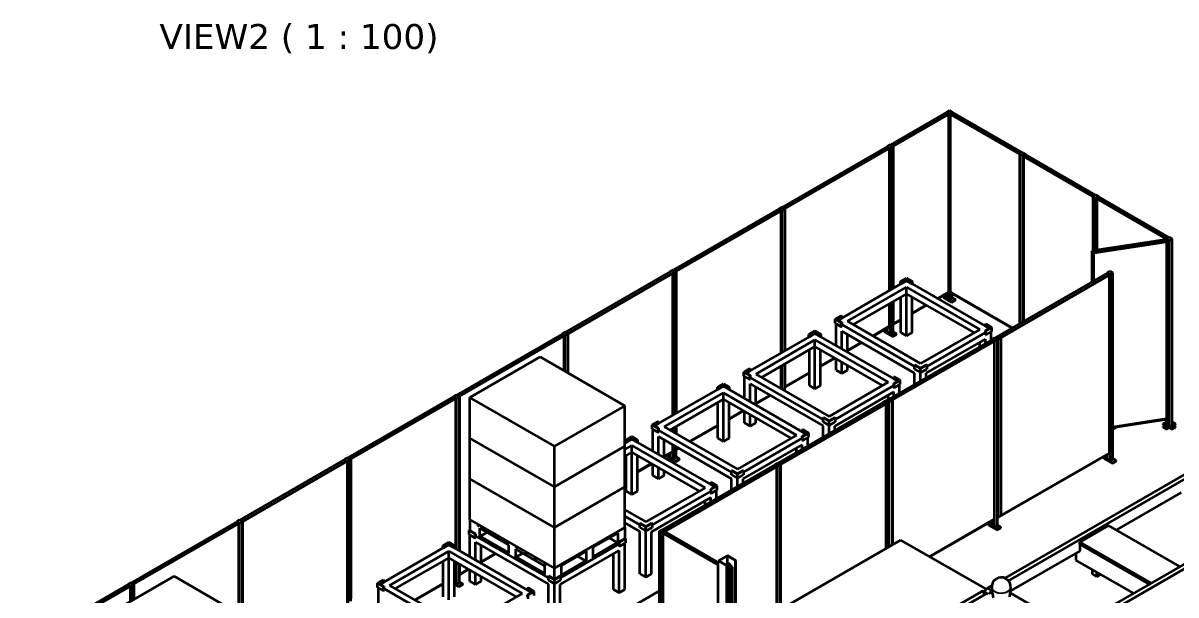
# Model space of a CAD drawing. Header units: millimetres. Extents: x 0 to 67800, y 0 to 42000.
# Drawn here: x 39906 to 51481, y 17291 to 23039 of the extents above; entities that cross this region are included whole.
import ezdxf

# ---------------------------------------------------------------- set-up
doc = ezdxf.new("R2010")
doc.units = ezdxf.units.MM
doc.header["$LTSCALE"] = 100
for name, color, linetype, lineweight in [('Symbol (ISO)', 7, 'Continuous', 18), ('Visible (ISO)', 7, 'Continuous', 35), ('Visible Narrow (ISO)', 7, 'Continuous', 25)]:
    doc.layers.add(name, color=color, linetype=linetype, lineweight=lineweight)
doc.styles.add('Note Text (ISO)', font='verdana.ttf')

msp = doc.modelspace()

# ---------------------------------------------------------------- linework, layer by layer
at = {"layer": 'Visible (ISO)'}
for p, q in [((48617.37, 21815.36), (49183.05, 22141.96)), ((49204.27, 22129.71), (48638.58, 21803.12)), ((49179.52, 22144), (49207.8, 22160.33)), ((49183.05, 22141.96), (49179.52, 22144)), ((49179.52, 22139.92), (49179.52, 22144)), ((49207.8, 22127.67), (49204.27, 22129.71)), ((49204.27, 20333.42), (49204.27, 22129.71)), ((49207.8, 22160.33), (49236.08, 22144)), ((49236.08, 22144), (49207.8, 22127.67)), ((49207.8, 20256.26), (49207.8, 22127.67)), ((49232.55, 22141.96), (49211.34, 22129.71)), ((49211.34, 20333.42), (49211.34, 22129.71)), ((49918.44, 21721.47), (49211.34, 22129.71)), ((49232.55, 22141.96), (49939.66, 21733.71)), ((49236.08, 22139.92), (49236.08, 22144)), ((47528.42, 21186.66), (48589.08, 21799.03)), ((48610.3, 21786.79), (47549.64, 21174.41)), ((48585.55, 21801.07), (48613.83, 21817.4)), ((48589.08, 21799.03), (48585.55, 21801.07)), ((48585.55, 21796.99), (48585.55, 21801.07)), ((48613.83, 21784.74), (48610.3, 21786.79)), ((48610.3, 20353.83), (48610.3, 21786.79)), ((48613.83, 21817.4), (48642.12, 21801.07)), ((48642.12, 21801.07), (48613.83, 21784.74)), ((48613.83, 20355.88), (48613.83, 21784.74)), ((48617.37, 21815.36), (48638.58, 21803.12)), ((48642.12, 20372.21), (48642.12, 21801.07)), ((49914.91, 21719.42), (49918.44, 21721.47)), ((49943.19, 21703.09), (49914.91, 21719.42)), ((49914.91, 20017.03), (49914.91, 21719.42)), ((49939.66, 21733.71), (49943.19, 21735.75)), ((49943.19, 21735.75), (49971.48, 21719.42)), ((49971.48, 21719.42), (49943.19, 21703.09)), ((49943.19, 20033.36), (49943.19, 21703.09)), ((49967.94, 21717.38), (49946.73, 21705.14)), ((49946.73, 20035.4), (49946.73, 21705.14)), ((50653.83, 21296.89), (49946.73, 21705.14)), ((49967.94, 21717.38), (50675.05, 21309.13)), ((49971.48, 21715.34), (49971.48, 21719.42)), ((50675.05, 21309.13), (50678.58, 21311.18)), ((50678.58, 21311.18), (50706.87, 21294.85)), ((47496.6, 21172.37), (47524.89, 21188.7)), ((47524.89, 21188.7), (47553.17, 21172.37)), ((47528.42, 21186.66), (47549.64, 21174.41)), ((50650.3, 21294.85), (50653.83, 21296.89)), ((50678.58, 21278.52), (50650.3, 21294.85)), ((50650.3, 20750.63), (50650.3, 21294.85)), ((50706.87, 21294.85), (50678.58, 21278.52)), ((50678.58, 20755.01), (50678.58, 21278.52)), ((50703.33, 21292.81), (50682.12, 21280.56)), ((50682.12, 20755.56), (50682.12, 21280.56)), ((51389.23, 20872.31), (50682.12, 21280.56)), ((50703.33, 21292.81), (51410.44, 20884.56)), ((50706.87, 21290.76), (50706.87, 21294.85)), ((46439.48, 20557.96), (47500.14, 21170.33)), ((47521.35, 21158.08), (46460.69, 20545.71)), ((47500.14, 21170.33), (47496.6, 21172.37)), ((47496.6, 21168.29), (47496.6, 21172.37)), ((47524.89, 21156.04), (47521.35, 21158.08)), ((47521.35, 19725.13), (47521.35, 21158.08)), ((47553.17, 21172.37), (47524.89, 21156.04)), ((47524.89, 19727.17), (47524.89, 21156.04)), ((47553.17, 19743.5), (47553.17, 21172.37)), ((51385.34, 20864.34), (50641.58, 20749.28)), ((50649.34, 20732.55), (51393.11, 20847.61)), ((51393.11, 20847.61), (51385.34, 20864.34)), ((51385.69, 20870.27), (51413.97, 20886.6)), ((51385.69, 20870.27), (51389.23, 20872.31)), ((51413.97, 20853.94), (51385.69, 20870.27)), ((51385.69, 20863.6), (51385.69, 20870.27)), ((51413.97, 20853.94), (51385.69, 20870.27)), ((51385.69, 20863.6), (51385.69, 20870.27)), ((51393.11, 19057.85), (51393.11, 20847.61)), ((51410.44, 20884.56), (51413.97, 20886.6)), ((51413.97, 20886.6), (51442.26, 20870.27)), ((51413.97, 20886.6), (51442.26, 20870.27)), ((51442.26, 20870.27), (51413.97, 20853.94)), ((51442.26, 20870.27), (51413.97, 20853.94)), ((51413.97, 18982.53), (51413.97, 20853.94)), ((51413.97, 18982.53), (51413.97, 20853.94)), ((51442.26, 18998.86), (51442.26, 20870.27)), ((51442.26, 18998.86), (51442.26, 20870.27)), ((50641.58, 20749.28), (50649.34, 20732.55)), ((50641.58, 20436.57), (50641.58, 20749.28)), ((50649.34, 20441.06), (50649.34, 20732.55)), ((45350.53, 19929.26), (46411.19, 20541.63)), ((46432.41, 20529.38), (45371.75, 19917.01)), ((46407.66, 20543.67), (46435.94, 20560)), ((46411.19, 20541.63), (46407.66, 20543.67)), ((46407.66, 20539.59), (46407.66, 20543.67)), ((46435.94, 20527.34), (46432.41, 20529.38)), ((46432.41, 19096.43), (46432.41, 20529.38)), ((46435.94, 20560), (46464.23, 20543.67)), ((46464.23, 20543.67), (46435.94, 20527.34)), ((46435.94, 19098.47), (46435.94, 20527.34)), ((46439.48, 20557.96), (46460.69, 20545.71)), ((46464.23, 19114.8), (46464.23, 20543.67)), ((49663.88, 19872.1), (50795.26, 20525.3)), ((50816.47, 20513.05), (49685.1, 19859.85)), ((50791.72, 20527.34), (50820, 20543.67)), ((50791.72, 20523.26), (50791.72, 20527.34)), ((50820, 20511.01), (50791.72, 20527.34)), ((50816.47, 20513.05), (50795.26, 20525.3)), ((50816.47, 18716.76), (50816.47, 20513.05)), ((50820, 20543.67), (50848.29, 20527.34)), ((50848.29, 20527.34), (50820, 20511.01)), ((50820, 18639.6), (50820, 20511.01)), ((50848.29, 18655.93), (50848.29, 20527.34)), ((48125.78, 20074.1), (48719.75, 20417.03)), ((48182.35, 20041.44), (48776.32, 20384.37)), ((48715.51, 20439.89), (48776.32, 20475)), ((48719.75, 20437.44), (48715.51, 20439.89)), ((48715.51, 20414.58), (48715.51, 20439.89)), ((48776.32, 20470.1), (48719.75, 20437.44)), ((48719.75, 20417.03), (48776.32, 20449.69)), ((48719.75, 20417.03), (48719.75, 20437.44)), ((48776.32, 20475), (48837.13, 20439.89)), ((48776.32, 20449.69), (48776.32, 20470.1)), ((48832.89, 20437.44), (48776.32, 20470.1)), ((48776.32, 20449.69), (48832.89, 20417.03)), ((48776.32, 20319.05), (48776.32, 20384.37)), ((48776.32, 20384.37), (49511.71, 19959.79)), ((48837.13, 20439.89), (48832.89, 20437.44)), ((48832.89, 20437.44), (48832.89, 20417.03)), ((48832.89, 20417.03), (49568.28, 19992.45)), ((48837.13, 20414.58), (48837.13, 20439.89)), ((48776.32, 20319.05), (48238.92, 20008.78)), ((48719.75, 19927.13), (48719.75, 20286.39)), ((48776.32, 19894.47), (48776.32, 20319.05)), ((49455.14, 19927.13), (48776.32, 20319.05)), ((48832.89, 19927.13), (48832.89, 20286.39)), ((49090.98, 20268.02), (49204.27, 20333.42)), ((49145.93, 20285.86), (49179.52, 20305.25)), ((49230.78, 20236.87), (49145.93, 20285.86)), ((49145.93, 20279.33), (49145.93, 20285.86)), ((49145.93, 20279.33), (49230.78, 20230.34)), ((49179.52, 20272.59), (49179.52, 20319.13)), ((49179.52, 20272.59), (49207.8, 20256.26)), ((49207.8, 20256.26), (49236.08, 20272.59)), ((49211.34, 20333.42), (49837.13, 19972.12)), ((49269.67, 20259.32), (49230.78, 20236.87)), ((49236.08, 20272.59), (49236.08, 20319.13)), ((49236.08, 20278.72), (49269.67, 20259.32)), ((49269.67, 20252.79), (49269.67, 20259.32)), ((48610.3, 19990.49), (48610.3, 20223.19)), ((48613.83, 19913.33), (48613.83, 20225.24)), ((48642.12, 19929.66), (48642.12, 20241.57)), ((48832.89, 20119.01), (48977.85, 20202.7)), ((49230.78, 20230.34), (49269.67, 20252.79)), ((49230.78, 20230.34), (49230.78, 20236.87)), ((48060.73, 20061.85), (48121.54, 20096.96)), ((48121.54, 20026.74), (48060.73, 20061.85)), ((48060.73, 20021.03), (48060.73, 20061.85)), ((48125.78, 20094.51), (48069.22, 20061.85)), ((48069.22, 20061.85), (48125.78, 20029.19)), ((48086.89, 20051.65), (48125.78, 20074.1)), ((48121.54, 20096.96), (48125.78, 20094.51)), ((48125.78, 20029.19), (48121.54, 20026.74)), ((48121.54, 19985.92), (48121.54, 20026.74)), ((48125.78, 20074.1), (48125.78, 20094.51)), ((48125.78, 20029.19), (48125.78, 20008.78)), ((48182.35, 20041.44), (48917.74, 19616.86)), ((48642.12, 20008.86), (48719.75, 20053.69)), ((44261.59, 19300.55), (45322.25, 19912.93)), ((45318.71, 19914.97), (45347, 19931.3)), ((45322.25, 19912.93), (45318.71, 19914.97)), ((45318.71, 19910.88), (45318.71, 19914.97)), ((45347, 19931.3), (45375.28, 19914.97)), ((45375.28, 19914.97), (45347, 19898.64)), ((45350.53, 19929.26), (45371.75, 19917.01)), ((45375.28, 19523.72), (45375.28, 19914.97)), ((47796.27, 19909.17), (47857.08, 19944.28)), ((47857.08, 19939.38), (47800.51, 19906.72)), ((47800.51, 19886.31), (47857.08, 19918.97)), ((47857.08, 19944.28), (47917.89, 19909.17)), ((47857.08, 19918.97), (47857.08, 19939.38)), ((47913.65, 19906.72), (47857.08, 19939.38)), ((47857.08, 19918.97), (47913.65, 19886.31)), ((48060.73, 20021.03), (48121.54, 19985.92)), ((48069.22, 19796.49), (48069.22, 20016.13)), ((48121.54, 19985.92), (48125.78, 19988.37)), ((48125.78, 20008.78), (48125.78, 19988.37)), ((48856.93, 19586.65), (48125.78, 20008.78)), ((48125.78, 19763.83), (48125.78, 19943.46)), ((48125.78, 19943.46), (48857.71, 19520.88)), ((48182.35, 19731.17), (48182.35, 19910.8)), ((48440.45, 19892.43), (48610.3, 19990.49)), ((48551.96, 19942.93), (48585.55, 19962.32)), ((48636.81, 19893.94), (48551.96, 19942.93)), ((48551.96, 19936.4), (48551.96, 19942.93)), ((48551.96, 19936.4), (48636.81, 19887.41)), ((48585.55, 19929.66), (48585.55, 19976.2)), ((48585.55, 19929.66), (48613.83, 19913.33)), ((48613.83, 19913.33), (48642.12, 19929.66)), ((48675.7, 19916.4), (48636.81, 19893.94)), ((48642.12, 19935.79), (48675.7, 19916.4)), ((48675.7, 19909.86), (48675.7, 19916.4)), ((48719.75, 19927.13), (48776.32, 19894.47)), ((48776.32, 19894.47), (48832.89, 19927.13)), ((49511.71, 19959.79), (48917.74, 19616.86)), ((49568.28, 19927.13), (48978.55, 19586.65)), ((49568.28, 20012.86), (49572.52, 20015.31)), ((49624.85, 19980.2), (49568.28, 20012.86)), ((49568.28, 19992.45), (49568.28, 20012.86)), ((49568.28, 19992.45), (49607.17, 19970)), ((49568.28, 19947.54), (49624.85, 19980.2)), ((49572.52, 19945.09), (49568.28, 19947.54)), ((49568.28, 19927.13), (49568.28, 19947.54)), ((49568.28, 19906.72), (49568.28, 19927.13)), ((49572.52, 20015.31), (49633.34, 19980.2)), ((49633.34, 19980.2), (49572.52, 19945.09)), ((49572.52, 19904.27), (49572.52, 19945.09)), ((49572.52, 19904.27), (49633.34, 19939.38)), ((49624.85, 19849.56), (49624.85, 19934.48)), ((49633.34, 19939.38), (49633.34, 19980.2)), ((45343.46, 19900.68), (44282.8, 19288.31)), ((45347, 19898.64), (45343.46, 19900.68)), ((45343.46, 19542.09), (45343.46, 19900.68)), ((45347, 19540.05), (45347, 19898.64)), ((47206.54, 19543.38), (47800.51, 19886.31)), ((47263.11, 19510.72), (47857.08, 19853.65)), ((47800.51, 19906.72), (47796.27, 19909.17)), ((47796.27, 19883.86), (47796.27, 19909.17)), ((47800.51, 19886.31), (47800.51, 19906.72)), ((47857.08, 19788.33), (47857.08, 19853.65)), ((47857.08, 19853.65), (48592.47, 19429.07)), ((47917.89, 19909.17), (47913.65, 19906.72)), ((47913.65, 19906.72), (47913.65, 19886.31)), ((47913.65, 19886.31), (48649.04, 19461.73)), ((47917.89, 19883.86), (47917.89, 19909.17)), ((48182.35, 19743.42), (48327.31, 19827.11)), ((48574.94, 19243.4), (49706.31, 19896.6)), ((49727.52, 19884.35), (48596.15, 19231.15)), ((48636.81, 19887.41), (48675.7, 19909.86)), ((48636.81, 19887.41), (48636.81, 19893.94)), ((48974.31, 19518.88), (49568.28, 19861.81)), ((49511.71, 19784.24), (49511.71, 19829.15)), ((49568.28, 19906.72), (49572.52, 19904.27)), ((49568.28, 19816.9), (49568.28, 19861.81)), ((49632.06, 19857.81), (49660.35, 19874.14)), ((49660.35, 19841.48), (49632.06, 19857.81)), ((49632.06, 19853.73), (49632.06, 19857.81)), ((49660.35, 19874.14), (49663.88, 19872.1)), ((49688.63, 19857.81), (49660.35, 19841.48)), ((49660.35, 17970.07), (49660.35, 19841.48)), ((49685.1, 19859.85), (49688.63, 19857.81)), ((49688.63, 17986.4), (49688.63, 19857.81)), ((49727.52, 19884.35), (49706.31, 19896.6)), ((49727.52, 18088.06), (49727.52, 19884.35)), ((44392.26, 19274.77), (45099.37, 19683.02)), ((45099.37, 19683.02), (45947.9, 19193.12)), ((47857.08, 19788.33), (47319.68, 19478.06)), ((47800.51, 19396.41), (47800.51, 19755.67)), ((47857.08, 19363.75), (47857.08, 19788.33)), ((48535.91, 19396.41), (47857.08, 19788.33)), ((47913.65, 19396.41), (47913.65, 19755.67)), ((47141.49, 19531.13), (47202.3, 19566.24)), ((47206.54, 19563.79), (47149.98, 19531.13)), ((47202.3, 19566.24), (47206.54, 19563.79)), ((47206.54, 19543.38), (47206.54, 19563.79)), ((47521.35, 19361.79), (47521.35, 19594.49)), ((47524.89, 19359.58), (47524.89, 19596.53)), ((47553.17, 19343.25), (47553.17, 19612.86)), ((47913.65, 19588.29), (48058.61, 19671.98)), ((48069.22, 19551.54), (48069.22, 19665.85)), ((48125.78, 19518.88), (48125.78, 19633.19)), ((48182.35, 19551.54), (48182.35, 19600.53)), ((48856.93, 19602.17), (48861.17, 19604.62)), ((48917.74, 19567.06), (48856.93, 19602.17)), ((48856.93, 19561.34), (48856.93, 19602.17)), ((48861.17, 19604.62), (48917.74, 19571.96)), ((48917.74, 19571.96), (48974.31, 19604.62)), ((48978.55, 19602.17), (48917.74, 19567.06)), ((48917.74, 19526.23), (48917.74, 19567.06)), ((48974.31, 19604.62), (48978.55, 19602.17)), ((48978.55, 19602.17), (48978.55, 19561.34)), ((47202.3, 19496.02), (47141.49, 19531.13)), ((47141.49, 19490.31), (47141.49, 19531.13)), ((47141.49, 19490.31), (47202.3, 19455.2)), ((47149.98, 19531.13), (47206.54, 19498.47)), ((47149.98, 19265.77), (47149.98, 19485.41)), ((47167.65, 19520.92), (47206.54, 19543.38)), ((47206.54, 19498.47), (47202.3, 19496.02)), ((47202.3, 19455.2), (47202.3, 19496.02)), ((47202.3, 19455.2), (47206.54, 19457.65)), ((47206.54, 19498.47), (47206.54, 19478.06)), ((47206.54, 19478.06), (47206.54, 19457.65)), ((47937.69, 19055.93), (47206.54, 19478.06)), ((47263.11, 19510.72), (47998.5, 19086.14)), ((47553.17, 19380.16), (47800.51, 19522.97)), ((48069.22, 19551.54), (48125.78, 19518.88)), ((48125.78, 19518.88), (48182.35, 19551.54)), ((48649.04, 19482.14), (48653.29, 19484.59)), ((48705.61, 19449.48), (48649.04, 19482.14)), ((48649.04, 19461.73), (48649.04, 19482.14)), ((48649.04, 19461.73), (48687.93, 19439.27)), ((48649.04, 19416.82), (48705.61, 19449.48)), ((48653.29, 19484.59), (48714.1, 19449.48)), ((48714.1, 19449.48), (48653.29, 19414.37)), ((48714.1, 19408.66), (48714.1, 19449.48)), ((48856.93, 19561.34), (48917.74, 19526.23)), ((48857.71, 19406.66), (48857.71, 19520.88)), ((48917.74, 19526.23), (48978.55, 19561.34)), ((48917.74, 19441.32), (48917.74, 19526.23)), ((48974.31, 19473.98), (48974.31, 19518.88)), ((46287.31, 19012.66), (46881.28, 19355.58)), ((46877.03, 19378.45), (46937.84, 19413.56)), ((46881.28, 19376), (46877.03, 19378.45)), ((46877.03, 19353.13), (46877.03, 19378.45)), ((46937.84, 19408.66), (46881.28, 19376)), ((46881.28, 19355.58), (46937.84, 19388.24)), ((46881.28, 19355.58), (46881.28, 19376)), ((46937.84, 19413.56), (46998.66, 19378.45)), ((46937.84, 19388.24), (46937.84, 19408.66)), ((46994.41, 19376), (46937.84, 19408.66)), ((46937.84, 19388.24), (46994.41, 19355.58)), ((46998.66, 19378.45), (46994.41, 19376)), ((46994.41, 19376), (46994.41, 19355.58)), ((46994.41, 19355.58), (47729.8, 18931.01)), ((46998.66, 19353.13), (46998.66, 19378.45)), ((47206.54, 19233.11), (47206.54, 19412.74)), ((47206.54, 19412.74), (47938.47, 18990.16)), ((47263.11, 19200.45), (47263.11, 19380.08)), ((47521.21, 19361.71), (47521.35, 19361.79)), ((47800.51, 19396.41), (47857.08, 19363.75)), ((47857.08, 19363.75), (47913.65, 19396.41)), ((48592.47, 19429.07), (47998.5, 19086.14)), ((48649.04, 19396.41), (48059.32, 19055.93)), ((48653.29, 19414.37), (48649.04, 19416.82)), ((48649.04, 19396.41), (48649.04, 19416.82)), ((48649.04, 19376), (48649.04, 19396.41)), ((48649.04, 19376), (48653.29, 19373.55)), ((48653.29, 19373.55), (48653.29, 19414.37)), ((48653.29, 19373.55), (48714.1, 19408.66)), ((48705.61, 19318.84), (48705.61, 19403.76)), ((43172.64, 18671.85), (44233.3, 19284.22)), ((44254.52, 19271.98), (43193.86, 18659.6)), ((44229.77, 19286.26), (44258.05, 19302.59)), ((44233.3, 19284.22), (44229.77, 19286.26)), ((44229.77, 19282.18), (44229.77, 19286.26)), ((44258.05, 19269.93), (44254.52, 19271.98)), ((44254.52, 17753.13), (44254.52, 19271.98)), ((44258.05, 19302.59), (44286.34, 19286.26)), ((44286.34, 19286.26), (44258.05, 19269.93)), ((44258.05, 17751.09), (44258.05, 19269.93)), ((44261.59, 19300.55), (44282.8, 19288.31)), ((44286.34, 17734.76), (44286.34, 19286.26)), ((44392.26, 18866.52), (44392.26, 19274.77)), ((45240.79, 18784.87), (44392.26, 19274.77)), ((46343.87, 18980), (46937.84, 19322.92)), ((46937.84, 19257.6), (46400.44, 18947.34)), ((46881.28, 18865.69), (46881.28, 19224.94)), ((46937.84, 19257.6), (46937.84, 19322.92)), ((46937.84, 19322.92), (47673.24, 18898.35)), ((46937.84, 18833.03), (46937.84, 19257.6)), ((47616.67, 18865.69), (46937.84, 19257.6)), ((46994.41, 18865.69), (46994.41, 19224.94)), ((47263.11, 19212.7), (47408.07, 19296.39)), ((47486, 18614.7), (48617.37, 19267.89)), ((48638.58, 19255.65), (47507.21, 18602.45)), ((48055.07, 18988.16), (48649.04, 19331.09)), ((48543.12, 19229.11), (48571.4, 19245.44)), ((48571.4, 19212.78), (48543.12, 19229.11)), ((48543.12, 19225.03), (48543.12, 19229.11)), ((48571.4, 19245.44), (48574.94, 19243.4)), ((48599.69, 19229.11), (48571.4, 19212.78)), ((48592.47, 19253.52), (48592.47, 19298.43)), ((48596.15, 19231.15), (48599.69, 19229.11)), ((48599.69, 17775.75), (48599.69, 19229.11)), ((48638.58, 19255.65), (48617.37, 19267.89)), ((48638.58, 17798.2), (48638.58, 19255.65)), ((48649.04, 19286.18), (48649.04, 19331.09)), ((45947.9, 19193.12), (45240.79, 18784.87)), ((45947.9, 18784.87), (45947.9, 19193.12)), ((46994.41, 19057.56), (47139.37, 19141.25)), ((47149.98, 19020.82), (47149.98, 19135.13)), ((47206.54, 18988.16), (47206.54, 19102.47)), ((48571.4, 17759.42), (48571.4, 19212.78)), ((46222.25, 19000.41), (46283.06, 19035.52)), ((46283.06, 18965.3), (46222.25, 19000.41)), ((46222.25, 18959.58), (46222.25, 19000.41)), ((46287.31, 19033.07), (46230.74, 19000.41)), ((46230.74, 19000.41), (46287.31, 18967.75)), ((46248.42, 18990.2), (46287.31, 19012.66)), ((46283.06, 19035.52), (46287.31, 19033.07)), ((46287.31, 19012.66), (46287.31, 19033.07)), ((46464.23, 18910.51), (46464.23, 18984.16)), ((46601.97, 18830.98), (46881.28, 18992.24)), ((47149.98, 19020.82), (47206.54, 18988.16)), ((47206.54, 18988.16), (47263.11, 19020.82)), ((47263.11, 19020.82), (47263.11, 19069.81)), ((47937.69, 19071.44), (47941.94, 19073.89)), ((47998.5, 19036.33), (47937.69, 19071.44)), ((47937.69, 19030.62), (47937.69, 19071.44)), ((47937.69, 19030.62), (47998.5, 18995.51)), ((47938.47, 18875.93), (47938.47, 18990.16)), ((47941.94, 19073.89), (47998.5, 19041.23)), ((47998.5, 19041.23), (48055.07, 19073.89)), ((48059.32, 19071.44), (47998.5, 19036.33)), ((47998.5, 18995.51), (47998.5, 19036.33)), ((47998.5, 18995.51), (48059.32, 19030.62)), ((47998.5, 18910.59), (47998.5, 18995.51)), ((48055.07, 19073.89), (48059.32, 19071.44)), ((48055.07, 18943.25), (48055.07, 18988.16)), ((48059.32, 19071.44), (48059.32, 19030.62)), ((50848.29, 18973.57), (51393.11, 19057.85)), ((51352.1, 19012.13), (51385.69, 19031.52)), ((51436.95, 18963.14), (51352.1, 19012.13)), ((51352.1, 19005.59), (51352.1, 19012.13)), ((51352.1, 19005.59), (51369.43, 18995.59)), ((51352.1, 18985.59), (51385.69, 19004.98)), ((51352.1, 18979.06), (51352.1, 18985.59)), ((51390.99, 18963.14), (51352.1, 18985.59)), ((51385.69, 18998.86), (51385.69, 19056.71)), ((51385.69, 18998.86), (51385.69, 19056.71)), ((51385.69, 18998.86), (51413.97, 18982.53)), ((51385.69, 18998.86), (51413.97, 18982.53)), ((51475.85, 19012.13), (51390.99, 18963.14)), ((51413.97, 18982.53), (51442.26, 18998.86)), ((51413.97, 18982.53), (51442.26, 18998.86)), ((51475.85, 18985.59), (51436.95, 18963.14)), ((51442.26, 19031.52), (51475.85, 19012.13)), ((51442.26, 19004.98), (51475.85, 18985.59)), ((51458.52, 18995.59), (51475.85, 19005.59)), ((51475.85, 19005.59), (51475.85, 19012.13)), ((51475.85, 18979.06), (51475.85, 18985.59)), ((45957.79, 18847.72), (46018.61, 18882.83)), ((46018.61, 18877.93), (45962.04, 18845.27)), ((46018.61, 18882.83), (46079.42, 18847.72)), ((46018.61, 18857.52), (46018.61, 18877.93)), ((46075.17, 18845.27), (46018.61, 18877.93)), ((46222.25, 18959.58), (46283.06, 18924.47)), ((46230.74, 18735.05), (46230.74, 18954.68)), ((46287.31, 18967.75), (46283.06, 18965.3)), ((46283.06, 18924.47), (46283.06, 18965.3)), ((46283.06, 18924.47), (46287.31, 18926.92)), ((46287.31, 18967.75), (46287.31, 18947.34)), ((46287.31, 18947.34), (46287.31, 18926.92)), ((47018.45, 18525.21), (46287.31, 18947.34)), ((46287.31, 18702.39), (46287.31, 18882.02)), ((46287.31, 18882.02), (47019.23, 18459.44)), ((46343.87, 18980), (47079.27, 18555.42)), ((46432.41, 18928.88), (46432.41, 18965.79)), ((46435.94, 18926.84), (46435.94, 18967.83)), ((47673.24, 18898.35), (47079.27, 18555.42)), ((47729.8, 18951.42), (47734.05, 18953.87)), ((47786.37, 18918.76), (47729.8, 18951.42)), ((47729.8, 18931.01), (47729.8, 18951.42)), ((47729.8, 18931.01), (47768.69, 18908.55)), ((47729.8, 18886.1), (47786.37, 18918.76)), ((47734.05, 18883.65), (47729.8, 18886.1)), ((47729.8, 18865.69), (47729.8, 18886.1)), ((47734.05, 18953.87), (47794.86, 18918.76)), ((47794.86, 18918.76), (47734.05, 18883.65)), ((47734.05, 18842.82), (47734.05, 18883.65)), ((47734.05, 18842.82), (47794.86, 18877.93)), ((47786.37, 18788.12), (47786.37, 18873.03)), ((47794.86, 18877.93), (47794.86, 18918.76)), ((50890.07, 18980.03), (50848.29, 18955.91)), ((51352.1, 18979.06), (51390.99, 18956.6)), ((51390.99, 18956.6), (51413.97, 18969.87)), ((51390.99, 18956.6), (51390.99, 18963.14)), ((51413.97, 18969.87), (51436.95, 18956.6)), ((51436.95, 18956.6), (51475.85, 18979.06)), ((51436.95, 18956.6), (51436.95, 18963.14)), ((45240.79, 18376.62), (44392.26, 18866.52)), ((44392.26, 18866.51), (44392.27, 18866.51)), ((44392.26, 18458.26), (44392.26, 18866.51)), ((45240.79, 18376.61), (44392.26, 18866.51)), ((45240.79, 18376.62), (45240.79, 18784.87)), ((45947.9, 18784.87), (45240.79, 18376.62)), ((45947.9, 18784.86), (45240.79, 18376.61)), ((45947.89, 18784.87), (45947.9, 18784.86)), ((45947.9, 18816.7), (45962.04, 18824.86)), ((45947.9, 18751.38), (46018.61, 18792.2)), ((45947.9, 18376.61), (45947.9, 18784.86)), ((45962.04, 18845.27), (45957.79, 18847.72)), ((45957.79, 18822.41), (45957.79, 18847.72)), ((45962.04, 18824.86), (46018.61, 18857.52)), ((45962.04, 18824.86), (45962.04, 18845.27)), ((46018.61, 18857.52), (46075.17, 18824.86)), ((46018.61, 18726.88), (46018.61, 18792.2)), ((46018.61, 18792.2), (46754, 18367.62)), ((46079.42, 18847.72), (46075.17, 18845.27)), ((46075.17, 18845.27), (46075.17, 18824.86)), ((46075.17, 18824.86), (46810.57, 18400.28)), ((46079.42, 18822.41), (46079.42, 18847.72)), ((46343.87, 18669.73), (46343.87, 18849.36)), ((46432.41, 18733.09), (46432.41, 18798.24)), ((46435.94, 18655.93), (46435.94, 18796.2)), ((46464.23, 18672.26), (46464.23, 18779.87)), ((46464.23, 18751.46), (46488.83, 18765.67)), ((46881.28, 18865.69), (46937.84, 18833.03)), ((46937.84, 18833.03), (46994.41, 18865.69)), ((47135.83, 18457.44), (47729.8, 18800.37)), ((47729.8, 18865.69), (47140.08, 18525.21)), ((47673.24, 18722.8), (47673.24, 18767.71)), ((47729.8, 18845.27), (47729.8, 18865.69)), ((47729.8, 18845.27), (47734.05, 18842.82)), ((47729.8, 18755.46), (47729.8, 18800.37)), ((42083.7, 18043.15), (43144.36, 18655.52)), ((43165.57, 18643.27), (42104.91, 18030.9)), ((43140.82, 18657.56), (43169.11, 18673.89)), ((43144.36, 18655.52), (43140.82, 18657.56)), ((43140.82, 18653.48), (43140.82, 18657.56)), ((43169.11, 18641.23), (43165.57, 18643.27)), ((43165.57, 17210.32), (43165.57, 18643.27)), ((43169.11, 18673.89), (43197.39, 18657.56)), ((43197.39, 18657.56), (43169.11, 18641.23)), ((43169.11, 17212.36), (43169.11, 18641.23)), ((43172.64, 18671.85), (43193.86, 18659.6)), ((43197.39, 17228.69), (43197.39, 18657.56)), ((46018.61, 18726.88), (45947.9, 18686.06)), ((45962.04, 18334.96), (45962.04, 18694.22)), ((46018.61, 18302.3), (46018.61, 18726.88)), ((46697.43, 18334.96), (46018.61, 18726.88)), ((46075.17, 18334.96), (46075.17, 18694.22)), ((46343.87, 18681.97), (46432.41, 18733.09)), ((46374.07, 18685.53), (46407.66, 18704.92)), ((46458.92, 18636.54), (46374.07, 18685.53)), ((46374.07, 18679), (46374.07, 18685.53)), ((46374.07, 18679), (46458.92, 18630.01)), ((46407.66, 18672.26), (46407.66, 18718.8)), ((46407.66, 18672.26), (46435.94, 18655.93)), ((46435.94, 18655.93), (46464.23, 18672.26)), ((46497.81, 18658.99), (46458.92, 18636.54)), ((46458.92, 18630.01), (46497.81, 18652.46)), ((46464.23, 18678.38), (46497.81, 18658.99)), ((46497.81, 18652.46), (46497.81, 18658.99)), ((49688.63, 18065.6), (50816.47, 18716.76)), ((50758.13, 18669.2), (50791.72, 18688.59)), ((50842.99, 18620.21), (50758.13, 18669.2)), ((50758.13, 18662.67), (50758.13, 18669.2)), ((50758.13, 18662.67), (50842.99, 18613.68)), ((50791.72, 18655.93), (50791.72, 18702.47)), ((50791.72, 18655.93), (50820, 18639.6)), ((50820, 18639.6), (50848.29, 18655.93)), ((50881.88, 18642.66), (50842.99, 18620.21)), ((50848.29, 18662.05), (50881.88, 18642.66)), ((50881.88, 18636.13), (50881.88, 18642.66)), ((46075.17, 18526.84), (46220.13, 18610.53)), ((46230.74, 18490.1), (46230.74, 18604.41)), ((46287.31, 18457.44), (46287.31, 18571.75)), ((46326.34, 17945.17), (47457.71, 18598.37)), ((46343.87, 18490.1), (46343.87, 18539.09)), ((47478.92, 18586.12), (46347.55, 17932.92)), ((46458.92, 18630.01), (46458.92, 18636.54)), ((47018.45, 18540.72), (47022.7, 18543.17)), ((47079.27, 18505.61), (47018.45, 18540.72)), ((47018.45, 18499.9), (47018.45, 18540.72)), ((47022.7, 18543.17), (47079.27, 18510.51)), ((47079.27, 18510.51), (47135.83, 18543.17)), ((47140.08, 18540.72), (47079.27, 18505.61)), ((47135.83, 18543.17), (47140.08, 18540.72)), ((47140.08, 18540.72), (47140.08, 18499.9)), ((47454.18, 18600.41), (47482.46, 18616.74)), ((47482.46, 18584.08), (47454.18, 18600.41)), ((47454.18, 18596.33), (47454.18, 18600.41)), ((47478.92, 18586.12), (47457.71, 18598.37)), ((47478.92, 17128.67), (47478.92, 18586.12)), ((47482.46, 18616.74), (47486, 18614.7)), ((47510.74, 18600.41), (47482.46, 18584.08)), ((47482.46, 17130.71), (47482.46, 18584.08)), ((47507.21, 18602.45), (47510.74, 18600.41)), ((47510.74, 17147.04), (47510.74, 18600.41)), ((51647.11, 18548.44), (49763.3, 17460.82)), ((49801.02, 17433.61), (51689.53, 18523.94)), ((50842.99, 18613.68), (50881.88, 18636.13)), ((50842.99, 18613.68), (50842.99, 18620.21)), ((45240.79, 17968.36), (44392.26, 18458.26)), ((44392.26, 18458.25), (44392.27, 18458.26)), ((44392.26, 18050.01), (44392.26, 18458.25)), ((45240.79, 17968.36), (44392.26, 18458.25)), ((45947.9, 18453.36), (45962.04, 18461.52)), ((46230.74, 18490.1), (46287.31, 18457.44)), ((46287.31, 18457.44), (46343.87, 18490.1)), ((46810.57, 18420.7), (46814.81, 18423.14)), ((46867.13, 18388.04), (46810.57, 18420.7)), ((46810.57, 18400.28), (46810.57, 18420.7)), ((46814.81, 18423.14), (46875.62, 18388.04)), ((47018.45, 18499.9), (47079.27, 18464.79)), ((47019.23, 18345.21), (47019.23, 18459.44)), ((47079.27, 18464.79), (47079.27, 18505.61)), ((47079.27, 18464.79), (47140.08, 18499.9)), ((47079.27, 18379.87), (47079.27, 18464.79)), ((47135.83, 18412.53), (47135.83, 18457.44)), ((45240.79, 17968.36), (45240.79, 18376.61)), ((45947.9, 18376.61), (45240.79, 17968.36)), ((45947.9, 18376.6), (45240.79, 17968.36)), ((45947.89, 18376.61), (45947.9, 18376.6)), ((45947.9, 17968.36), (45947.9, 18376.6)), ((45962.04, 18334.96), (46018.61, 18302.3)), ((46018.61, 18302.3), (46075.17, 18334.96)), ((46754, 18367.62), (46160.03, 18024.69)), ((46810.57, 18334.96), (46220.84, 17994.48)), ((46810.57, 18400.28), (46849.46, 18377.83)), ((46810.57, 18355.38), (46867.13, 18388.04)), ((46814.81, 18352.93), (46810.57, 18355.38)), ((46810.57, 18334.96), (46810.57, 18355.38)), ((46810.57, 18314.55), (46810.57, 18334.96)), ((46810.57, 18314.55), (46814.81, 18312.1)), ((46875.62, 18388.04), (46814.81, 18352.93)), ((46814.81, 18312.1), (46814.81, 18352.93)), ((46814.81, 18312.1), (46875.62, 18347.21)), ((46867.13, 18257.4), (46867.13, 18342.31)), ((46875.62, 18347.21), (46875.62, 18388.04)), ((51533.62, 18321.25), (50883.08, 17945.66)), ((46216.6, 17926.71), (46810.57, 18269.64)), ((46754, 18192.08), (46754, 18236.98)), ((46810.57, 18224.74), (46810.57, 18269.64)), ((45947.9, 18147.17), (46160.03, 18024.69)), ((46099.22, 17994.48), (45947.9, 18081.85)), ((49688.63, 18065.6), (49727.52, 18088.06)), ((52424.92, 18099.36), (50366.54, 16910.95)), ((50408.96, 16886.46), (52467.35, 18074.87)), ((40994.76, 17414.45), (42055.42, 18026.82)), ((42076.63, 18014.57), (41015.97, 17402.2)), ((42051.88, 18028.86), (42080.16, 18045.19)), ((42055.42, 18026.82), (42051.88, 18028.86)), ((42051.88, 18024.78), (42051.88, 18028.86)), ((42080.16, 18012.53), (42076.63, 18014.57)), ((42076.63, 17100.8), (42076.63, 18014.57)), ((42080.16, 18045.19), (42108.45, 18028.86)), ((42108.45, 18028.86), (42080.16, 18012.53)), ((42080.16, 17098.75), (42080.16, 18012.53)), ((42083.7, 18043.15), (42104.91, 18030.9)), ((42108.45, 17082.42), (42108.45, 18028.86)), ((44383.77, 17938.96), (44392.26, 17943.86)), ((44392.26, 18050.01), (44392.26, 17938.96)), ((45240.79, 17560.11), (44392.26, 18050.01)), ((44471.46, 17990.4), (44471.46, 18004.28)), ((44471.46, 17990.4), (44483.48, 17997.34)), ((44488.43, 17980.6), (44471.46, 17990.4)), ((44488.43, 17994.48), (44488.43, 17980.6)), ((44491.25, 17873.64), (44491.25, 17961.01)), ((44491.25, 17961.01), (44781.17, 17793.63)), ((44567.62, 17934.88), (44567.62, 17948.76)), ((45240.79, 17560.11), (45240.79, 17968.36)), ((45947.9, 17968.36), (45240.79, 17560.11)), ((45947.89, 17968.36), (45947.89, 17857.31)), ((45947.9, 18016.53), (46100, 17928.71)), ((46099.22, 18010), (46103.46, 18012.45)), ((46160.03, 17974.89), (46099.22, 18010)), ((46099.22, 17969.17), (46099.22, 18010)), ((46099.22, 17969.17), (46160.03, 17934.06)), ((46103.46, 18012.45), (46160.03, 17979.79)), ((46160.03, 17979.79), (46216.6, 18012.45)), ((46220.84, 18010), (46160.03, 17974.89)), ((46160.03, 17934.06), (46160.03, 17974.89)), ((46160.03, 17934.06), (46220.84, 17969.17)), ((46216.6, 18012.45), (46220.84, 18010)), ((46220.84, 18010), (46220.84, 17969.17)), ((46294.52, 17930.88), (46322.81, 17947.21)), ((46322.81, 17947.21), (46326.34, 17945.17)), ((49009.95, 17673.77), (49656.81, 18047.23)), ((49598.48, 17999.67), (49632.06, 18019.06)), ((49683.33, 17950.68), (49598.48, 17999.67)), ((49598.48, 17993.14), (49598.48, 17999.67)), ((49598.48, 17993.14), (49683.33, 17944.15)), ((49632.06, 17986.4), (49632.06, 18032.94)), ((49632.06, 17986.4), (49660.35, 17970.07)), ((49660.35, 17970.07), (49688.63, 17986.4)), ((49722.22, 17973.13), (49683.33, 17950.68)), ((49683.33, 17944.15), (49722.22, 17966.6)), ((49683.33, 17944.15), (49683.33, 17950.68)), ((49688.63, 17992.53), (49722.22, 17973.13)), ((49722.22, 17966.6), (49722.22, 17973.13)), ((50515.38, 17823.18), (50805.3, 17990.57)), ((51520.89, 17577.42), (50805.3, 17990.57)), ((44444.59, 17903.85), (44383.77, 17938.96)), ((44383.77, 17898.14), (44383.77, 17938.96)), ((44383.77, 17898.14), (44444.59, 17863.03)), ((44392.26, 17938.96), (44448.83, 17906.3)), ((44392.26, 17673.6), (44392.26, 17893.24)), ((44448.83, 17906.3), (44444.59, 17903.85)), ((44444.59, 17863.03), (44444.59, 17903.85)), ((44444.59, 17863.03), (44448.83, 17865.48)), ((44448.83, 17906.3), (44448.83, 17885.89)), ((44448.83, 17885.89), (44448.83, 17865.48)), ((45179.98, 17463.76), (44448.83, 17885.89)), ((45179.98, 17463.76), (44448.83, 17885.89)), ((44496.2, 17882.22), (44561.97, 17920.18)), ((44567.62, 17934.88), (44579.64, 17941.82)), ((44584.59, 17925.08), (44567.62, 17934.88)), ((44584.59, 17938.96), (44584.59, 17925.08)), ((44663.79, 17879.36), (44663.79, 17893.24)), ((44663.79, 17879.36), (44675.81, 17886.3)), ((44680.76, 17869.56), (44663.79, 17879.36)), ((44680.76, 17883.44), (44680.76, 17869.56)), ((44759.96, 17823.84), (44759.96, 17837.72)), ((44759.96, 17823.84), (44771.98, 17830.78)), ((44776.93, 17827.92), (44776.93, 17814.04)), ((45629.7, 17770.76), (45877.18, 17913.65)), ((45790.92, 17863.84), (45872.23, 17816.9)), ((45877.18, 17913.65), (45877.18, 17808.32)), ((45891.33, 17824.65), (45947.89, 17857.31)), ((45956.38, 17857.31), (45895.57, 17822.2)), ((45947.89, 17862.21), (45956.38, 17857.31)), ((45956.38, 17816.49), (45956.38, 17857.31)), ((46100, 17504.14), (46100, 17928.71)), ((46160.03, 17469.48), (46160.03, 17934.06)), ((46216.6, 17502.14), (46216.6, 17926.71)), ((46322.81, 17914.55), (46294.52, 17930.88)), ((46294.52, 16741.7), (46294.52, 17930.88)), ((46351.09, 17930.88), (46322.81, 17914.55)), ((46322.81, 16751.75), (46322.81, 17914.55)), ((46347.55, 17928.84), (46326.34, 17916.59)), ((46326.34, 16749.7), (46326.34, 17916.59)), ((46884.25, 17594.48), (46326.34, 17916.59)), ((46347.55, 17932.92), (46351.09, 17930.88)), ((46347.55, 17928.84), (46884.25, 17618.98)), ((46351.09, 17926.8), (46351.09, 17930.88)), ((47063.85, 16889.03), (48716.5, 17843.19)), ((48716.5, 17843.19), (49574.46, 17347.85)), ((43529.59, 17420.49), (44123.56, 17763.42)), ((43586.16, 17387.83), (44180.13, 17730.76)), ((44119.32, 17786.28), (44180.13, 17821.39)), ((44123.56, 17783.83), (44119.32, 17786.28)), ((44119.32, 17760.97), (44119.32, 17786.28)), ((44180.13, 17816.49), (44123.56, 17783.83)), ((44123.56, 17763.42), (44180.13, 17796.08)), ((44123.56, 17763.42), (44123.56, 17783.83)), ((44180.13, 17821.39), (44240.94, 17786.28)), ((44180.13, 17796.08), (44180.13, 17816.49)), ((44236.7, 17783.83), (44180.13, 17816.49)), ((44180.13, 17796.08), (44236.7, 17763.42)), ((44180.13, 17665.44), (44180.13, 17730.76)), ((44180.13, 17730.76), (44915.52, 17306.18)), ((44240.94, 17786.28), (44236.7, 17783.83)), ((44236.7, 17783.83), (44236.7, 17763.42)), ((44236.7, 17763.42), (44972.09, 17338.84)), ((44240.94, 17760.97), (44240.94, 17786.28)), ((44448.83, 17640.94), (44448.83, 17820.57)), ((44448.83, 17820.57), (45180.76, 17397.99)), ((44505.4, 17608.28), (44505.4, 17787.91)), ((44776.93, 17814.04), (44759.96, 17823.84)), ((44781.17, 17793.63), (44781.17, 17706.26)), ((44851.88, 17665.44), (44851.88, 17752.8)), ((44851.88, 17752.8), (45141.79, 17585.42)), ((44856.12, 17768.31), (44856.12, 17782.19)), ((44856.12, 17768.31), (44868.14, 17775.25)), ((44873.09, 17758.52), (44856.12, 17768.31)), ((44856.83, 17674.01), (44922.59, 17711.98)), ((44873.09, 17772.4), (44873.09, 17758.52)), ((44952.29, 17712.79), (44952.29, 17726.67)), ((44952.29, 17712.79), (44964.31, 17719.73)), ((44969.26, 17702.99), (44952.29, 17712.79)), ((44969.26, 17716.87), (44969.26, 17702.99)), ((45297.36, 17395.99), (45891.33, 17738.92)), ((45891.33, 17804.24), (45301.6, 17463.76)), ((45891.33, 17804.24), (45301.6, 17463.76)), ((45311.5, 17587.05), (45558.99, 17729.94)), ((45558.99, 17729.94), (45558.99, 17624.61)), ((45629.7, 17665.44), (45629.7, 17770.76)), ((45895.57, 17822.2), (45891.33, 17824.65)), ((45891.33, 17804.24), (45891.33, 17824.65)), ((45891.33, 17783.83), (45891.33, 17804.24)), ((45891.33, 17783.83), (45895.57, 17781.38)), ((45891.33, 17314.34), (45891.33, 17738.92)), ((45895.57, 17781.38), (45895.57, 17822.2)), ((45895.57, 17781.38), (45956.38, 17816.49)), ((45947.89, 17347), (45947.89, 17811.59)), ((50518.92, 17735.41), (49820.07, 17331.93)), ((50476.49, 17710.92), (50476.49, 17641.51)), ((50515.38, 17823.18), (51230.97, 17410.04)), ((50515.38, 17802.77), (50515.38, 17823.18)), ((51213.3, 17399.83), (50515.38, 17802.77)), ((50518.92, 17735.41), (50518.92, 17800.73)), ((44180.13, 17665.44), (43642.73, 17355.17)), ((44123.56, 17273.52), (44123.56, 17632.78)), ((44180.13, 17240.86), (44180.13, 17665.44)), ((44858.95, 17273.52), (44180.13, 17665.44)), ((44236.7, 17273.52), (44236.7, 17632.78)), ((44254.52, 17475.68), (44254.52, 17622.49)), ((44258.05, 17398.52), (44258.05, 17620.45)), ((44286.34, 17414.85), (44286.34, 17604.12)), ((44505.4, 17620.53), (44650.35, 17704.22)), ((45048.45, 17657.27), (45048.45, 17671.15)), ((45048.45, 17657.27), (45060.48, 17664.21)), ((45065.43, 17647.47), (45048.45, 17657.27)), ((45065.43, 17661.35), (45065.43, 17647.47)), ((45144.62, 17601.75), (45144.62, 17615.63)), ((45144.62, 17601.75), (45156.64, 17608.69)), ((45161.59, 17591.95), (45144.62, 17601.75)), ((45161.59, 17605.83), (45161.59, 17591.95)), ((45472.72, 17680.13), (45554.04, 17633.18)), ((45834.76, 17347), (45834.76, 17706.26)), ((46977.59, 17688.38), (46884.25, 17634.49)), ((46884.25, 17634.49), (46970.51, 17584.69)), ((46884.25, 16427.6), (46884.25, 17634.49)), ((46892.73, 17634.49), (46977.59, 17683.48)), ((46974.76, 17587.14), (46892.73, 17634.49)), ((47063.85, 17638.57), (46977.59, 17688.38)), ((46977.59, 17602.56), (46977.59, 17683.48)), ((46977.59, 17683.48), (47059.61, 17636.13)), ((47059.61, 17636.13), (47063.85, 17638.57)), ((47059.61, 16326.35), (47059.61, 17636.13)), ((47063.85, 16323.9), (47063.85, 17638.57)), ((51054.2, 17307.98), (50476.49, 17641.51)), ((44286.34, 17494.05), (44381.65, 17549.09)), ((44392.26, 17428.65), (44392.26, 17542.96)), ((44448.83, 17395.99), (44448.83, 17510.3)), ((45141.79, 17585.42), (45141.79, 17498.05)), ((45179.98, 17479.27), (45184.22, 17481.72)), ((45240.79, 17444.17), (45179.98, 17479.27)), ((45179.98, 17438.45), (45179.98, 17479.27)), ((45184.22, 17481.72), (45240.79, 17449.06)), ((45240.79, 17449.06), (45240.79, 17560.11)), ((45240.79, 17449.06), (45297.36, 17481.72)), ((45301.6, 17479.27), (45240.79, 17444.17)), ((45297.36, 17481.72), (45301.6, 17479.27)), ((45301.6, 17479.27), (45301.6, 17438.45)), ((45311.5, 17481.72), (45311.5, 17587.05)), ((46100, 17504.14), (46160.03, 17469.48)), ((46160.03, 17469.48), (46216.6, 17502.14)), ((46970.51, 17584.69), (46974.76, 17587.14)), ((46970.51, 16377.79), (46970.51, 17584.69)), ((46974.76, 16375.34), (46974.76, 17587.14)), ((46988.9, 17552.19), (46974.76, 17560.35)), ((47025.67, 17573.42), (46988.9, 17552.19)), ((46988.9, 17552.19), (46988.9, 16367.18)), ((46995.97, 17548.11), (47018.6, 17561.17)), ((46995.97, 16363.09), (46995.97, 17548.11)), ((47008.49, 17574.23), (47008.49, 17591.87)), ((47008.49, 17583.34), (47025.67, 17573.42)), ((47017.18, 16350.85), (47017.18, 17560.35)), ((47018.6, 17561.17), (47018.6, 16350.03)), ((47025.67, 17573.42), (47025.67, 16345.95)), ((50642.66, 17499.04), (50642.66, 17545.58)), ((50685.09, 17474.54), (50642.66, 17499.04)), ((50685.09, 17521.08), (50685.09, 17474.54)), ((50725.39, 17497.81), (50685.09, 17474.54)), ((39905.81, 16785.74), (40966.47, 17398.12)), ((40987.68, 17385.87), (39927.02, 16773.5)), ((40715.3, 17070.26), (41422.41, 17478.51)), ((40962.94, 17400.16), (40991.22, 17416.49)), ((40966.47, 17398.12), (40962.94, 17400.16)), ((40962.94, 17396.08), (40962.94, 17400.16)), ((40991.22, 17383.83), (40987.68, 17385.87)), ((40987.68, 17227.52), (40987.68, 17385.87)), ((40991.22, 17416.49), (41019.5, 17400.16)), ((41019.5, 17400.16), (40991.22, 17383.83)), ((40991.22, 17229.56), (40991.22, 17383.83)), ((40994.76, 17414.45), (41015.97, 17402.2)), ((41019.5, 17245.89), (41019.5, 17400.16)), ((41422.41, 17478.51), (42270.94, 16988.61)), ((43464.54, 17408.24), (43525.35, 17443.35)), ((43525.35, 17373.13), (43464.54, 17408.24)), ((43464.54, 17367.41), (43464.54, 17408.24)), ((43464.54, 17367.41), (43525.35, 17332.31)), ((43529.59, 17440.9), (43473.02, 17408.24)), ((43473.02, 17408.24), (43529.59, 17375.58)), ((43490.7, 17398.03), (43529.59, 17420.49)), ((43525.35, 17443.35), (43529.59, 17440.9)), ((43529.59, 17375.58), (43525.35, 17373.13)), ((43525.35, 17332.31), (43525.35, 17373.13)), ((43529.59, 17420.49), (43529.59, 17440.9)), ((43529.59, 17375.58), (43529.59, 17355.17)), ((43586.16, 17387.83), (44321.55, 16963.25)), ((43844.25, 17238.82), (44123.56, 17400.07)), ((44236.7, 17465.39), (44254.52, 17475.68)), ((44236.7, 17410.85), (44258.05, 17398.52)), ((44281.03, 17379.13), (44236.7, 17404.73)), ((44236.7, 17398.2), (44281.03, 17372.6)), ((44258.05, 17398.52), (44286.34, 17414.85)), ((44319.93, 17401.59), (44281.03, 17379.13)), ((44281.03, 17372.6), (44319.93, 17395.05)), ((44281.03, 17372.6), (44281.03, 17379.13)), ((44286.34, 17420.98), (44319.93, 17401.59)), ((44319.93, 17395.05), (44319.93, 17401.59)), ((44392.26, 17428.65), (44448.83, 17395.99)), ((44448.83, 17395.99), (44505.4, 17428.65)), ((44505.4, 17428.65), (44505.4, 17477.64)), ((45179.98, 17438.45), (45240.79, 17403.34)), ((45180.76, 16973.41), (45180.76, 17397.99)), ((45240.79, 17403.34), (45240.79, 17444.17)), ((45240.79, 17403.34), (45301.6, 17438.45)), ((45240.79, 16938.75), (45240.79, 17403.34)), ((45297.36, 16971.41), (45297.36, 17395.99)), ((49633.85, 17386.09), (49588.72, 17360.03)), ((49814.51, 17270.89), (49822.96, 17363.67)), ((43473.02, 17142.88), (43473.02, 17362.52)), ((43525.35, 17332.31), (43529.59, 17334.75)), ((43529.59, 17355.17), (43529.59, 17334.75)), ((44260.74, 16933.04), (43529.59, 17355.17)), ((43607.68, 15779.84), (46294.52, 17331.08)), ((44915.52, 17306.18), (44321.55, 16963.25)), ((44972.09, 17359.25), (44976.33, 17361.7)), ((45028.66, 17326.59), (44972.09, 17359.25)), ((44972.09, 17338.84), (44972.09, 17359.25)), ((44972.09, 17338.84), (45010.98, 17316.38)), ((44972.09, 17293.93), (45028.66, 17326.59)), ((44976.33, 17291.48), (44972.09, 17293.93)), ((44972.09, 17273.52), (44972.09, 17293.93)), ((44976.33, 17361.7), (45037.14, 17326.59)), ((45037.14, 17326.59), (44976.33, 17291.48)), ((44976.33, 17250.66), (44976.33, 17291.48)), ((45037.14, 17285.77), (45037.14, 17326.59)), ((45834.76, 17347), (45891.33, 17314.34)), ((45891.33, 17314.34), (45947.89, 17347)), ((49525.79, 17323.69), (48460.74, 16708.79)), ((48503.17, 16684.29), (49568.21, 17299.2)), ((49590.46, 17301.4), (49548.04, 17325.9)), ((49631.15, 17335.53), (49637.33, 17339.11)), ((49631.15, 17315.12), (49642.94, 17308.31)), ((49651.08, 17263.59), (49634.39, 17355.26)), ((50439.02, 16952.8), (49818.18, 17311.24))]:
    msp.add_line(p, q, dxfattribs=at)
msp.add_arc((49728.1, 17372.32), 95.25, 354.794369, 190.318782, dxfattribs=at)
for centre, major_axis, start_param, end_param in [((44496.2, 17876.5), (3.5, 6.06), 0.78539816, 2.35619449), ((45872.23, 17811.18), (3.5, -6.06), 0.78539816, 2.35619449), ((44856.83, 17668.29), (3.5, 6.06), 0.78539816, 2.35619449), ((45554.04, 17627.47), (3.5, -6.06), 0.78539816, 2.35619449), ((46987.49, 17591.87), (21, 0), 4.06125152, 9.42146728), ((46987.49, 17574.23), (21, 0), 4.06125152, 6.28318531), ((49525.79, 17287.36), (22.25, 38.54), 0, 0.78539816), ((49588.72, 17323.69), (-22.25, -38.54), 3.92699082, 5.04418945), ((49568.21, 17262.86), (22.25, 38.54), 5.95138484, 7.06858347), ((49631.15, 17299.2), (22.25, 38.54), 0.78539816, 1.90259679)]:
    msp.add_ellipse(centre, major_axis=major_axis, ratio=0.57735027, start_param=start_param, end_param=end_param, dxfattribs=at)
at = {"layer": 'Visible Narrow (ISO)'}
for p, q in [((49197.19, 22117.47), (48645.65, 21799.03)), ((49197.19, 20337.5), (49197.19, 22117.47)), ((49218.41, 22117.47), (49218.41, 20337.5)), ((49911.37, 21717.38), (49218.41, 22117.47)), ((48603.22, 21774.54), (47556.71, 21170.33)), ((48603.22, 20349.75), (48603.22, 21774.54)), ((48645.65, 21799.03), (48645.65, 20374.25)), ((49911.37, 20014.99), (49911.37, 21717.38)), ((49953.8, 21692.89), (49953.8, 20039.48)), ((50646.76, 21292.81), (49953.8, 21692.89)), ((50646.76, 20750.09), (50646.76, 21292.81)), ((50689.19, 21268.31), (50689.19, 20756.65)), ((51382.15, 20868.23), (50689.19, 21268.31)), ((47514.28, 21145.84), (46467.76, 20541.63)), ((47514.28, 19721.05), (47514.28, 21145.84)), ((47556.71, 21170.33), (47556.71, 19745.54)), ((50659, 20725.88), (51383.45, 20837.95)), ((51382.15, 20863.85), (51382.15, 20868.23)), ((51383.45, 20837.95), (51383.45, 19064.52)), ((50659, 20446.63), (50659, 20725.88)), ((46425.34, 20517.13), (45378.82, 19912.93)), ((46425.34, 19092.35), (46425.34, 20517.13)), ((46467.76, 20541.63), (46467.76, 19116.84)), ((50809.4, 20500.8), (49692.17, 19855.77)), ((50809.4, 18720.84), (50809.4, 20500.8)), ((49083.91, 20272.1), (49197.19, 20337.5)), ((49218.41, 20337.5), (49844.2, 19976.2)), ((48603.22, 19994.58), (48603.22, 20219.11)), ((48645.65, 20243.61), (48645.65, 20019.07)), ((48832.89, 20127.17), (48970.78, 20206.78)), ((48645.65, 20019.07), (48719.75, 20061.85)), ((45378.82, 19912.93), (45378.82, 19521.68)), ((48433.38, 19896.51), (48603.22, 19994.58)), ((45336.39, 19888.43), (44289.87, 19284.22)), ((45336.39, 19546.17), (45336.39, 19888.43)), ((48182.35, 19751.58), (48320.24, 19831.19)), ((49656.81, 19835.36), (48603.22, 19227.07)), ((49720.45, 19872.1), (49688.63, 19853.73)), ((49692.17, 19855.77), (49692.17, 18075.81)), ((49720.45, 18092.14), (49720.45, 19872.1)), ((47514.28, 19365.87), (47514.28, 19590.41)), ((47556.71, 19614.9), (47556.71, 19390.37)), ((47913.65, 19596.45), (48051.54, 19676.06)), ((47556.71, 19390.37), (47800.51, 19531.13)), ((47514.14, 19365.79), (47514.28, 19365.87)), ((44247.45, 19259.73), (43200.93, 18655.52)), ((44247.45, 17757.21), (44247.45, 19259.73)), ((44289.87, 19284.22), (44289.87, 17732.71)), ((47263.11, 19220.86), (47401, 19300.47)), ((48631.51, 19243.4), (48599.69, 19225.03)), ((48603.22, 19227.07), (48603.22, 17777.79)), ((48631.51, 17794.12), (48631.51, 19243.4)), ((46994.41, 19065.73), (47132.3, 19145.34)), ((48567.87, 19206.66), (47514.28, 18598.37)), ((46467.76, 18986.2), (46467.76, 18908.47)), ((46594.9, 18835.07), (46881.28, 19000.41)), ((51383.45, 19064.52), (50848.29, 18981.73)), ((46425.34, 18932.96), (46425.34, 18961.71)), ((46425.34, 18737.17), (46425.34, 18802.32)), ((46467.76, 18777.83), (46467.76, 18761.67)), ((46467.76, 18761.67), (46481.76, 18769.75)), ((43200.93, 18655.52), (43200.93, 17256.05)), ((46343.87, 18690.14), (46425.34, 18737.17)), ((49692.17, 18075.81), (50809.4, 18720.84)), ((43158.5, 18631.03), (42111.98, 18026.82)), ((43158.5, 17206.24), (43158.5, 18631.03)), ((46075.17, 18535), (46213.06, 18614.61)), ((47471.85, 18573.87), (46354.62, 17928.84)), ((47471.85, 17124.59), (47471.85, 18573.87)), ((47514.28, 18598.37), (47514.28, 17149.08)), ((45947.9, 18461.52), (45962.04, 18469.69)), ((49688.63, 18073.77), (49720.45, 18092.14)), ((42069.56, 18002.32), (41023.04, 17398.12)), ((42069.56, 17104.88), (42069.56, 18002.32)), ((42111.98, 18026.82), (42111.98, 17080.38)), ((49002.88, 17677.85), (49656.81, 18055.4)), ((44491.25, 17873.64), (44781.17, 17706.26)), ((44781.17, 17717.69), (44496.2, 17882.22)), ((46333.41, 17904.34), (46333.41, 16745.62)), ((46884.25, 17586.32), (46333.41, 17904.34)), ((46354.62, 17928.84), (46354.62, 17924.76)), ((45872.23, 17816.9), (45629.7, 17676.87)), ((45629.7, 17665.44), (45877.18, 17808.32)), ((44247.45, 17479.77), (44247.45, 17626.57)), ((44289.87, 17602.07), (44289.87, 17504.26)), ((44505.4, 17628.69), (44643.28, 17708.3)), ((44851.88, 17665.44), (45141.79, 17498.05)), ((45141.79, 17509.49), (44856.83, 17674.01)), ((45554.04, 17633.18), (45311.5, 17493.16)), ((45311.5, 17481.72), (45558.99, 17624.61)), ((44236.7, 17473.56), (44247.45, 17479.77)), ((44289.87, 17504.26), (44374.58, 17553.17)), ((40980.61, 17373.62), (39934.1, 16769.41)), ((40980.61, 17223.44), (40980.61, 17373.62)), ((41023.04, 17398.12), (41023.04, 17247.93)), ((43837.18, 17242.9), (44123.56, 17408.24)), ((49568.21, 17299.2), (49525.79, 17323.69)), ((49588.72, 17360.03), (49631.15, 17335.53))]:
    msp.add_line(p, q, dxfattribs=at)
msp.add_ellipse((49728.49, 17363.62), major_axis=(94.57, 4.22), ratio=0.56852309, start_param=3.21893404, end_param=6.20584393, dxfattribs=at)

# ---------------------------------------------------------------- texts
at = {"layer": 'Symbol (ISO)', "insert": (41275.42, 22733.45), "char_height": 250, "attachment_point": 7, "style": 'Note Text (ISO)'}
msp.add_mtext('VIEW2 ( 1 : 100)', dxfattribs=at)

doc.saveas('drawing.dxf')
